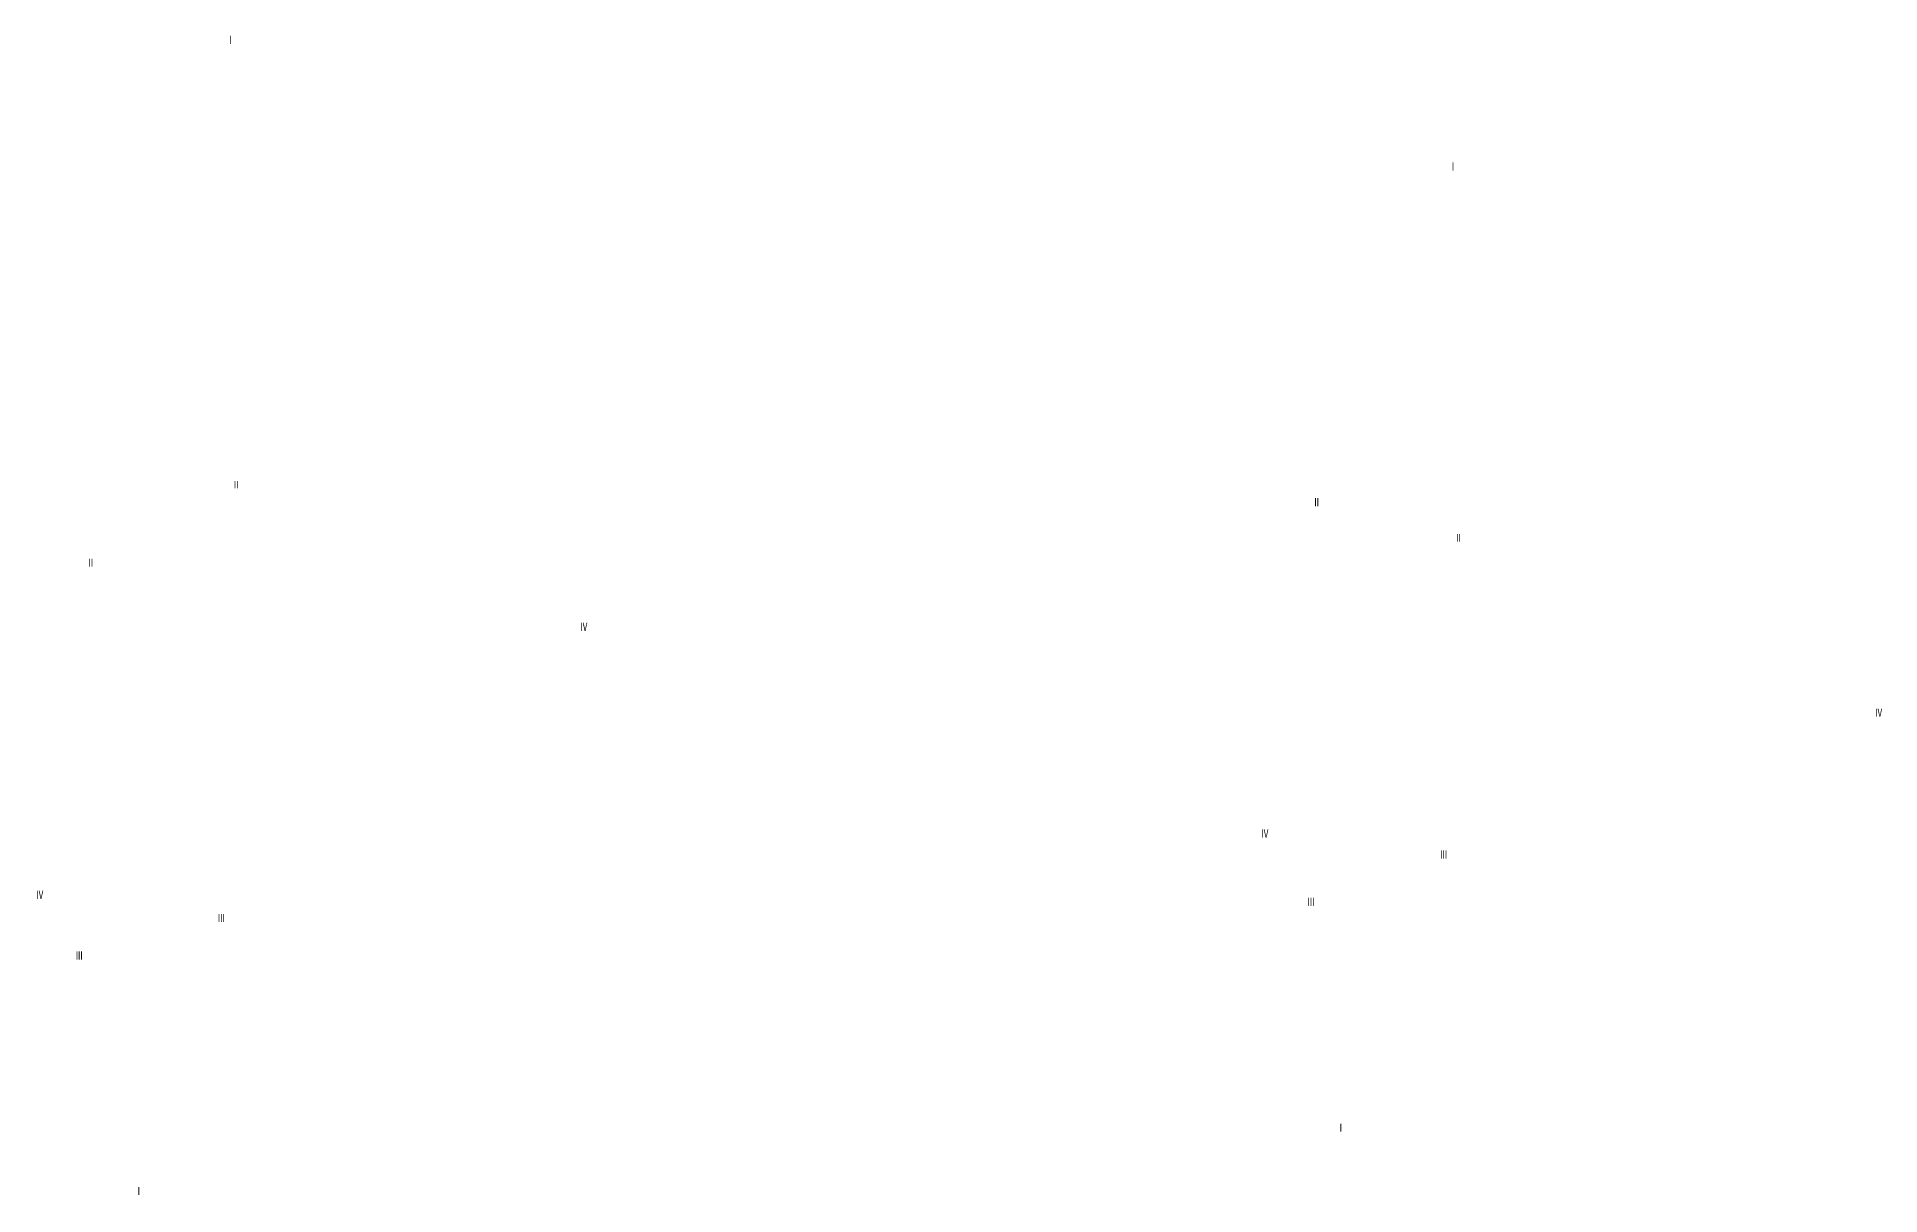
# Model space of a CAD drawing. Extents: x 1416 to 4159, y -4009 to -2804.
# Drawn here: x 3007 to 4159, y -3668 to -2944 of the extents above; entities that cross this region are included whole.
import ezdxf

# ---------------------------------------------------------------- set-up
doc = ezdxf.new("R2010")
doc.units = 0
doc.header["$LTSCALE"] = 11
doc.header["$MEASUREMENT"] = 0
doc.layers.add('2', color=2, linetype='CONTINUOUS')
doc.styles.add('H5', font='romans', dxfattribs={"width": 0.8, "bigfont": 'HZ5.SHX'})

msp = doc.modelspace()

# ---------------------------------------------------------------- texts
at = {"layer": '2', "color": 2, "style": 'H5', "width": 0.75}
for s, p in [('Ⅰ', (3125.89213, -2949.30057)), ('Ⅰ', (3889.55488, -3028.55151)), ('Ⅳ', (3346.61121, -3316.23731)), ('Ⅳ', (4155.51992, -3369.89171))]:
    msp.add_text(s, height=5, dxfattribs=at).set_placement(p)
at = {"layer": '2', "style": 'H5', "width": 0.75}
for s, height, p in [('Ⅱ', 4.5, (3129.61117, -3227.02011)), ('Ⅱ', 5, (3804.40413, -3238.35854)), ('Ⅱ', 4.5, (3893.27392, -3260.30555)), ('Ⅱ', 5, (3038.63084, -3276.15175)), ('Ⅳ', 5, (3772.05854, -3445.4879)), ('Ⅲ', 5, (3883.78971, -3458.58051)), ('Ⅳ', 5, (3006.71287, -3483.72471)), ('Ⅲ', 5, (3800.82998, -3488.08568)), ('Ⅲ', 5, (3120.12695, -3498.24364)), ('Ⅲ', 5, (3031.30549, -3521.6308)), ('Ⅰ', 5, (3819.48506, -3629.30705)), ('Ⅰ', 5, (3068.53751, -3668.9217))]:
    msp.add_text(s, height=height, dxfattribs=at).set_placement(p)

doc.saveas('drawing.dxf')
